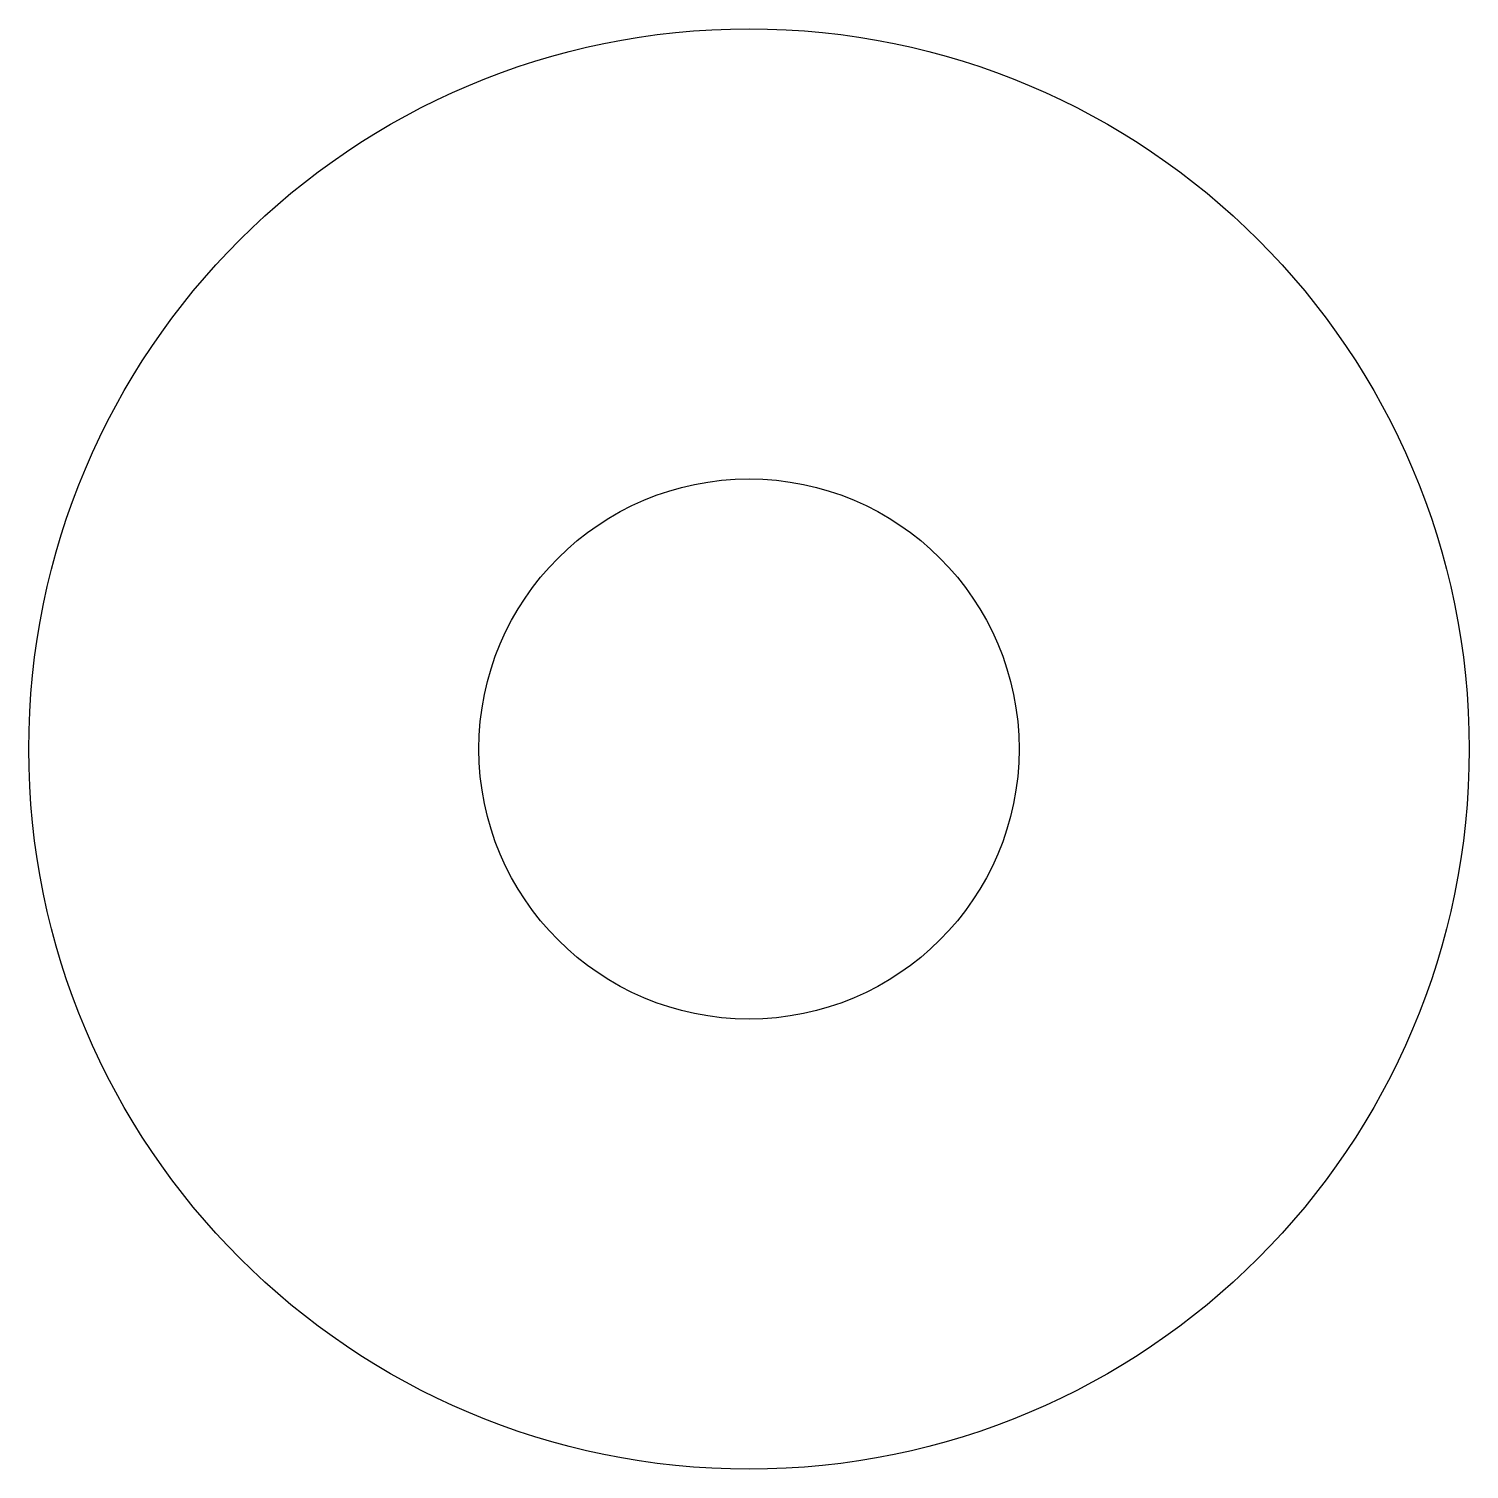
# Model space of a CAD drawing. Extents: x 46 to 54, y -59 to -51.
import ezdxf

# ---------------------------------------------------------------- set-up
doc = ezdxf.new("R2010")
doc.units = 0
doc.header["$MEASUREMENT"] = 0
doc.layers.add('VISIBLE', color=7, linetype='CONTINUOUS')

msp = doc.modelspace()

# ---------------------------------------------------------------- linework, layer by layer
at = {"layer": 'VISIBLE'}
for radius in [4, 1.5]:
    msp.add_circle((50, -55), radius, dxfattribs=at)

doc.saveas('drawing.dxf')
